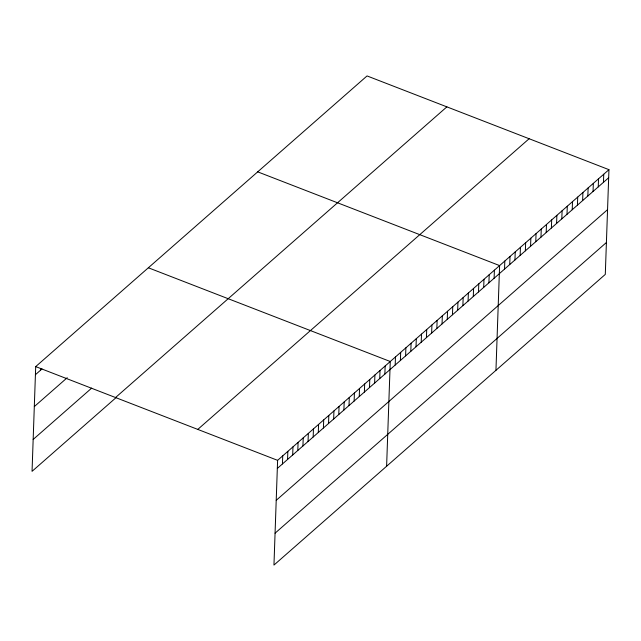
<?xml version="1.0" encoding="UTF-8"?>
<svg xmlns="http://www.w3.org/2000/svg" width="641" height="641" viewBox="0 0 641 641"><rect width="100%" height="100%" fill="white"/><g stroke="black" fill="none" stroke-linecap="round" stroke-linejoin="round"><path stroke-width="0.96" d="M608.95 169.665L277.609 460.342L273.955 565.074L605.296 274.396L608.95 169.665L367.045 75.926L35.704 366.604L32.05 471.335L116.173 397.532M40.543 370.202L40.607 368.407M282.449 463.94L282.729 455.847M287.569 459.453L287.849 451.352M292.689 454.958L292.969 446.865M297.809 450.463L298.089 442.37M302.929 445.976L303.217 437.875M308.049 441.481L308.337 433.388M313.169 436.986L313.457 428.893M318.297 432.499L318.577 424.406M323.417 428.004L323.697 419.911M328.537 423.509L328.817 415.416M333.657 419.022L333.937 410.929M338.777 414.527L339.057 406.434M343.897 410.032L344.177 401.939M349.016 405.545L349.297 397.452M354.136 401.05L354.417 392.957M359.256 396.555L359.545 388.462M364.376 392.068L364.665 383.975M369.496 387.573L369.785 379.48M374.624 383.078L374.905 374.985M379.744 378.591L380.025 370.498M384.864 374.096L385.145 366.003M386.611 466.239L390.265 361.508L148.359 267.778M395.193 365.033L395.473 356.941M400.393 360.466L400.681 352.374M405.601 355.899L405.889 347.807M410.809 351.332L411.089 343.239M416.017 346.765L416.297 338.672M421.225 342.198L421.506 334.105M426.433 337.631L426.714 329.538M431.633 333.064L431.922 324.971M436.842 328.496L437.13 320.404M442.05 323.929L442.33 315.837M447.258 319.362L447.538 311.27M452.466 314.795L452.746 306.694M457.674 310.228L457.954 302.127M462.874 305.653L463.163 297.56M468.082 301.086L468.371 292.993M473.29 296.519L473.571 288.426M478.498 291.951L478.779 283.859M483.707 287.384L483.987 279.292M488.915 282.817L489.195 274.725M494.115 278.25L494.403 270.157M495.95 370.322L499.611 265.59L257.706 171.852M504.531 269.116L504.812 261.023M509.739 264.549L510.02 256.456M514.947 259.982L515.228 251.889M520.155 255.414L520.436 247.322M525.356 250.847L525.644 242.747M530.564 246.272L530.852 238.18M535.772 241.705L536.052 233.612M540.98 237.138L541.26 229.045M546.188 232.571L546.469 224.478M551.396 228.004L551.677 219.911M556.596 223.437L556.885 215.344M561.804 218.869L562.093 210.777M567.013 214.302L567.293 206.21M572.221 209.735L572.501 201.643M577.429 205.168L577.709 197.075M582.637 200.601L582.917 192.508M587.837 196.034L588.126 187.941M593.045 191.467L593.334 183.366M598.253 186.9L598.534 178.799M603.461 182.324L603.742 174.232M35.423 374.697L42.01 368.92M34.31 406.586L67.233 377.709M33.164 439.446L91.687 388.101M115.532 397.54L446.873 106.863M197.781 429.406L529.121 138.736M277.329 468.435L608.67 177.757M276.215 500.325L607.556 209.647M275.069 533.184L606.41 242.506M35.704 366.604L277.609 460.342"/></g></svg>
